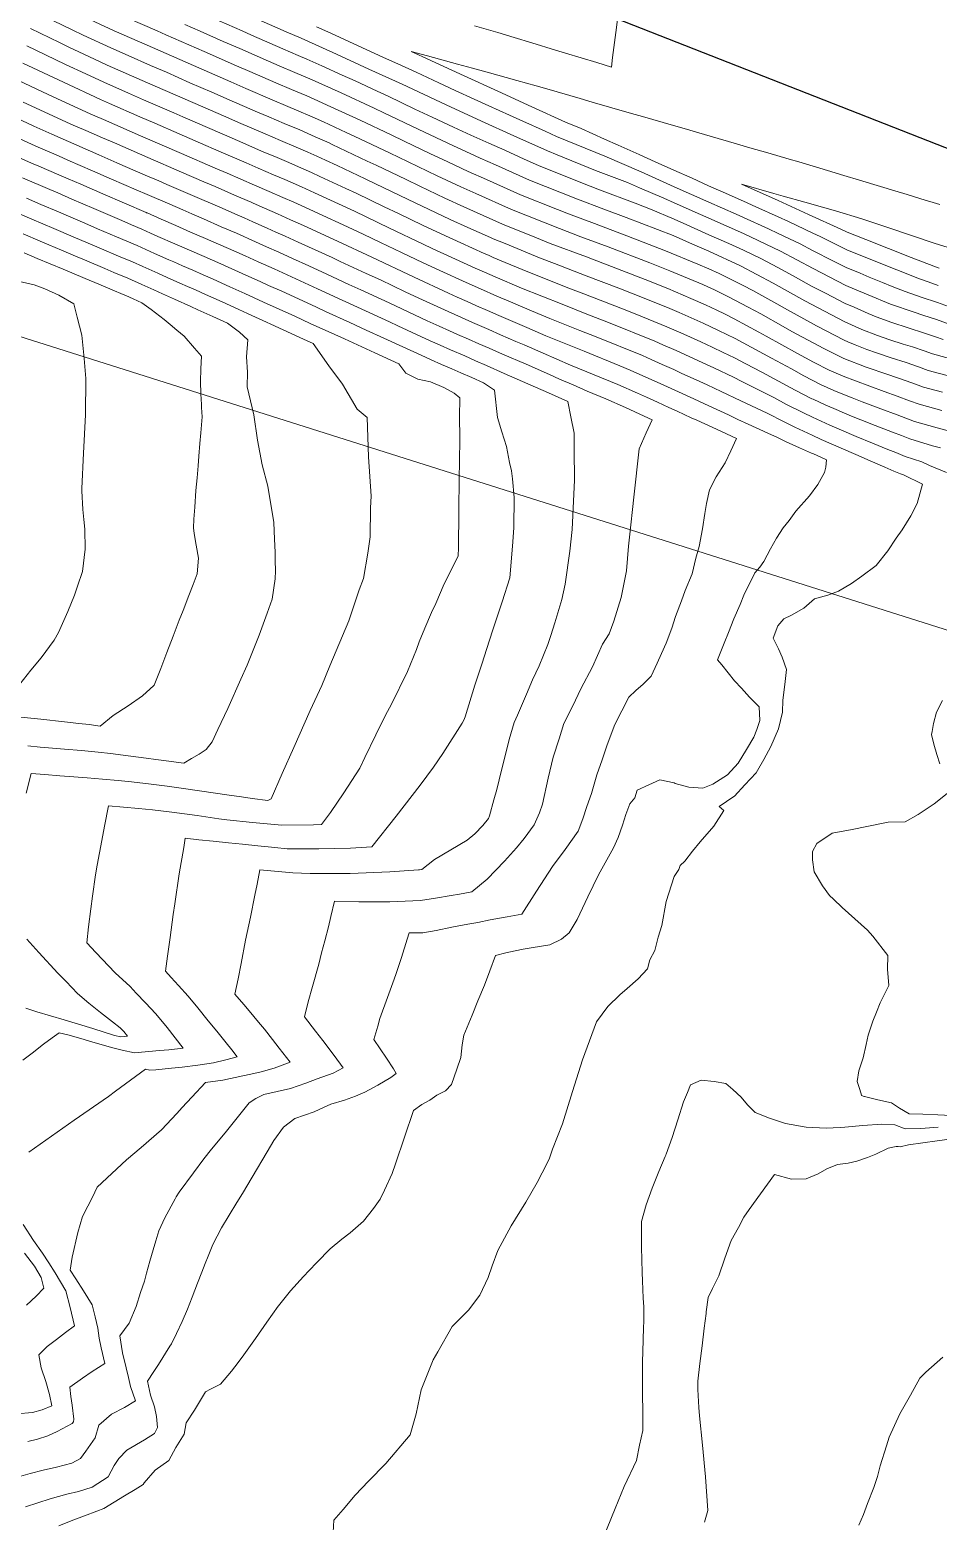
# Model space of a CAD drawing. Header units: inches. Extents: x 11351264 to 11356330, y 6702313 to 6706468.
# Drawn here: x 11354518.1 to 11354743.8, y 6705622.3 to 6705992.8 of the extents above; entities that cross this region are included whole.
import ezdxf

# ---------------------------------------------------------------- set-up
doc = ezdxf.new("R2010")
doc.units = ezdxf.units.IN
doc.header["$MEASUREMENT"] = 0
doc.layers.add('Shumate_Contours_clip1', color=7, linetype='Continuous', lineweight=0)
doc.layers.add('Shumate_Parcels_clip1', color=7, linetype='Continuous', lineweight=0)
doc.layers.add('Shumate_Streets_clip1', color=7, linetype='Continuous')

msp = doc.modelspace()

# ---------------------------------------------------------------- linework, layer by layer
at = {"layer": 'Shumate_Contours_clip1'}
for points, elevation in [([(11354519.21, 6705997.37), (11354528.64, 6705992.8), (11354531.38, 6705991.52), (11354538.2, 6705988.33), (11354542.53, 6705986.43), (11354548.07, 6705983.98), (11354552.03, 6705982.25), (11354557.89, 6705979.68), (11354563.32, 6705977.31), (11354567.67, 6705975.43), (11354574.66, 6705972.39), (11354577.46, 6705971.17), (11354581.31, 6705969.55), (11354585.16, 6705967.94), (11354588.99, 6705966.24), (11354592.46, 6705964.69), (11354593.24, 6705964.33), (11354601.97, 6705960.2), (11354604.14, 6705959.17), (11354611.59, 6705955.58), (11354614.98, 6705953.96), (11354621.19, 6705951.01), (11354625.92, 6705948.82), (11354630.72, 6705946.66), (11354635.52, 6705944.55), (11354643.56, 6705941.29), (11354647.43, 6705939.74), (11354656.42, 6705936.37), (11354660.5, 6705934.81), (11354670.99, 6705930.77), (11354676.61, 6705928.5), (11354682.4, 6705926.07), (11354686.01, 6705924.46), (11354688.79, 6705923.18), (11354690.76, 6705922.25), (11354693.13, 6705921.01), (11354699.29, 6705917.72), (11354701.07, 6705916.72), (11354708.87, 6705912.4), (11354712.84, 6705910.26), (11354716.71, 6705908.27), (11354720.21, 6705906.73), (11354723.31, 6705905.56), (11354726.86, 6705904.27), (11354730.38, 6705902.94), (11354733.63, 6705901.78), (11354736.7, 6705900.65), (11354739.07, 6705899.78), (11354744.74, 6705898.25)], 1398), ([(11354529.48, 6705997.06), (11354539.05, 6705992.6), (11354547.23, 6705989), (11354556.74, 6705984.82), (11354558.77, 6705983.93), (11354568.04, 6705979.88), (11354571.74, 6705978.27), (11354578.33, 6705975.4), (11354582.18, 6705973.78), (11354584.37, 6705972.87), (11354588.28, 6705971.19), (11354591.06, 6705969.96), (11354596.74, 6705967.34), (11354600.12, 6705965.74), (11354607.63, 6705962.17), (11354609.73, 6705961.16), (11354619.34, 6705956.55), (11354625.21, 6705953.83), (11354628.9, 6705952.11), (11354637.78, 6705948.2), (11354649.7, 6705943.41), (11354655.04, 6705941.41), (11354661.78, 6705938.88), (11354672.2, 6705934.94), (11354677.1, 6705932.95), (11354685.32, 6705929.5), (11354686.58, 6705928.94), (11354688.21, 6705928.22), (11354691.73, 6705926.49), (11354696.64, 6705923.93), (11354699.74, 6705922.21), (11354705.29, 6705919.09), (11354707.46, 6705917.88), (11354715.42, 6705913.59), (11354718.85, 6705911.85), (11354720.34, 6705911.18), (11354725.94, 6705908.99), (11354731.33, 6705907.19), (11354735.85, 6705905.56), (11354738.18, 6705904.75), (11354740.2, 6705904.01), (11354744.91, 6705902.77)], 1396), ([(11354518.25, 6705993.11), (11354525.46, 6705989.64), (11354527.79, 6705988.52), (11354535.4, 6705984.98), (11354537.36, 6705984.07), (11354547.31, 6705979.68), (11354558.6, 6705974.73), (11354566.79, 6705971.19), (11354569.94, 6705969.82), (11354576.58, 6705966.93), (11354580.43, 6705965.32), (11354584.28, 6705963.68), (11354587.15, 6705962.43), (11354589.4, 6705961.42), (11354591.54, 6705960.44), (11354594.48, 6705959.09), (11354601.4, 6705955.81), (11354604.01, 6705954.56), (11354611.95, 6705950.74), (11354622.54, 6705945.71), (11354626.95, 6705943.73), (11354632.54, 6705941.21), (11354633.26, 6705940.9), (11354636.19, 6705939.71), (11354644.79, 6705936.17), (11354648.48, 6705934.71), (11354656.37, 6705931.69), (11354664.45, 6705928.61), (11354667.99, 6705927.25), (11354676.59, 6705923.78), (11354679.46, 6705922.61), (11354685.44, 6705919.91), (11354689.23, 6705918.13), (11354693.4, 6705916.08), (11354702.41, 6705911.24), (11354707.34, 6705908.54), (11354710.41, 6705906.87), (11354714.58, 6705904.71), (11354717.88, 6705903.22), (11354720.09, 6705902.3), (11354722.46, 6705901.39), (11354724.94, 6705900.39), (11354729.59, 6705898.62), (11354733.59, 6705897.12), (11354735.82, 6705896.31), (11354737.92, 6705895.5), (11354743.59, 6705893.92), (11354749.13, 6705892.44)], 1400), ([(11354542.42, 6705995.74), (11354549.76, 6705992.52), (11354551.94, 6705991.56), (11354561.46, 6705987.39), (11354569.42, 6705983.9), (11354572.75, 6705982.45), (11354579.21, 6705979.64), (11354583.13, 6705977.98), (11354586.9, 6705976.39), (11354589.67, 6705975.19), (11354591.99, 6705974.13), (11354600.23, 6705970.34), (11354607.88, 6705966.69), (11354611.1, 6705965.16), (11354617.49, 6705962.08), (11354621.98, 6705959.98), (11354627.06, 6705957.61), (11354631.58, 6705955.58), (11354635.84, 6705953.7), (11354640.03, 6705951.83), (11354649.23, 6705948.17), (11354651.97, 6705947.07), (11354658.41, 6705944.67), (11354664.06, 6705942.55), (11354666.42, 6705941.66), (11354676.07, 6705937.93), (11354684.06, 6705934.62), (11354686.87, 6705933.39), (11354689.37, 6705932.25), (11354695.33, 6705929.31), (11354697.73, 6705928.03), (11354703.71, 6705924.71), (11354705.63, 6705923.64), (11354713.55, 6705919.25), (11354720.47, 6705915.71), (11354721.36, 6705915.31), (11354723.21, 6705914.54), (11354726.07, 6705913.37), (11354728.47, 6705912.53), (11354732.14, 6705911.32), (11354735.84, 6705910.13), (11354738.91, 6705909.05), (11354741.32, 6705908.2), (11354746.99, 6705906.65)], 1394), ([(11354556.64, 6705994.13), (11354560.47, 6705992.44), (11354566.16, 6705989.95), (11354570.3, 6705988.15), (11354577.45, 6705985.01), (11354580.08, 6705983.87), (11354583.93, 6705982.24), (11354588.29, 6705980.38), (11354595.46, 6705977.12), (11354603.69, 6705973.32), (11354606.04, 6705972.2), (11354614.57, 6705968.14), (11354623.36, 6705963.99), (11354625.22, 6705963.12), (11354630.02, 6705960.96), (11354633.85, 6705959.23), (11354642.29, 6705955.47), (11354654.22, 6705950.7), (11354660.73, 6705948.28), (11354666.29, 6705946.16), (11354678, 6705941.67), (11354682.81, 6705939.56), (11354686.85, 6705937.78), (11354694.71, 6705934.2), (11354702.83, 6705929.89), (11354710.69, 6705925.48), (11354720.6, 6705920.27), (11354724.87, 6705918.38), (11354728.72, 6705916.88), (11354731.83, 6705915.81), (11354735.14, 6705914.74), (11354737.42, 6705914.02), (11354740.33, 6705913.07), (11354742.42, 6705912.32), (11354748.09, 6705910.75)], 1392), ([(11354561.34, 6705996.69), (11354570.87, 6705992.52), (11354573.16, 6705991.52), (11354580.96, 6705988.1), (11354584.8, 6705986.46), (11354586.91, 6705985.56), (11354590.65, 6705983.86), (11354595.68, 6705981.58), (11354598.92, 6705980.1), (11354604.45, 6705977.54), (11354607.15, 6705976.3), (11354613.8, 6705973.13), (11354618.05, 6705971.14), (11354623.38, 6705968.63), (11354627.68, 6705966.67), (11354632.18, 6705964.64), (11354636.1, 6705962.87), (11354640.97, 6705960.7), (11354644.53, 6705959.09), (11354655.03, 6705954.9), (11354659.69, 6705953.09), (11354668.51, 6705949.74), (11354672.32, 6705948.28), (11354678.21, 6705945.73), (11354681.33, 6705944.36), (11354686.84, 6705941.91), (11354691.79, 6705939.74), (11354695.46, 6705938.08), (11354699.73, 6705936.03), (11354703.97, 6705933.76), (11354707.79, 6705931.7), (11354712.34, 6705929.15), (11354715.81, 6705927.35), (11354720.73, 6705924.79), (11354722.94, 6705923.86), (11354726.44, 6705922.31), (11354728.41, 6705921.5), (11354732.33, 6705920.06), (11354736.4, 6705918.75), (11354740.44, 6705917.42), (11354743.19, 6705916.52), (11354745.06, 6705915.85)], 1390), ([(11354575.57, 6705995.08), (11354581.83, 6705992.33), (11354585.54, 6705990.74), (11354590.83, 6705988.33), (11354594.3, 6705986.75), (11354602.37, 6705983.07), (11354610.61, 6705979.28), (11354621.54, 6705974.14), (11354630.35, 6705970.13), (11354638.35, 6705966.5), (11354646.77, 6705962.71), (11354649.13, 6705961.76), (11354658.67, 6705957.89), (11354666.66, 6705954.86), (11354669.57, 6705953.59), (11354675.65, 6705950.96), (11354678.19, 6705949.82), (11354684.8, 6705946.89), (11354686.82, 6705946), (11354695.45, 6705942.21), (11354704.68, 6705937.83), (11354712.72, 6705933.5), (11354720.86, 6705929.3), (11354723.05, 6705928.37), (11354726.45, 6705926.94), (11354731.99, 6705924.64), (11354737.85, 6705922.64), (11354740.02, 6705921.92), (11354743.41, 6705920.82), (11354750.17, 6705918.38)], 1388), ([(11354589.31, 6705993.59), (11354592.92, 6705991.95), (11354597.57, 6705989.82), (11354601.69, 6705987.94), (11354605.83, 6705986.05), (11354610.47, 6705983.92), (11354614.08, 6705982.26), (11354619.71, 6705979.62), (11354623.78, 6705977.76), (11354628.52, 6705975.6), (11354632.18, 6705973.93), (11354637.33, 6705971.59), (11354640.58, 6705970.1), (11354646.13, 6705967.6), (11354648.99, 6705966.29), (11354661.02, 6705961.41), (11354670.03, 6705957.5), (11354678.18, 6705953.84), (11354686.8, 6705950.02), (11354693.59, 6705947.01), (11354695.43, 6705946.2), (11354701.69, 6705943.35), (11354704.06, 6705942.22), (11354709.56, 6705939.62), (11354712.59, 6705937.98), (11354717.83, 6705935.36), (11354720.98, 6705933.73), (11354724.43, 6705932.34), (11354726.7, 6705931.38), (11354730, 6705930.06), (11354732.42, 6705929.06), (11354735.59, 6705927.8), (11354739.56, 6705926.4), (11354743.64, 6705925.07), (11354747.26, 6705923.75)], 1386), ([(11354664.16, 6705995.41), (11354663.73, 6705992.11), (11354662.87, 6705985.93), (11354662.61, 6705983.54), (11354659, 6705984.65), (11354651.21, 6705987.04), (11354648.73, 6705987.79), (11354642.81, 6705989.61), (11354638.45, 6705990.92), (11354634.42, 6705992.15), (11354628.62, 6705993.82)], 1386), ([(11354517.4, 6705988.8), (11354519.57, 6705987.76), (11354526.94, 6705984.22), (11354531.98, 6705981.88), (11354536.52, 6705979.79), (11354542.59, 6705977.1), (11354546.35, 6705975.45), (11354553.88, 6705972.16), (11354556.13, 6705971.18), (11354565.92, 6705966.95), (11354570.27, 6705965.06), (11354575.7, 6705962.7), (11354579.55, 6705961.06), (11354581.86, 6705960.07), (11354585.47, 6705958.52), (11354588.13, 6705957.33), (11354590.19, 6705956.39), (11354596.63, 6705953.41), (11354599.17, 6705952.21), (11354606.16, 6705948.87), (11354609.73, 6705947.15), (11354615.71, 6705944.28), (11354620.31, 6705942.11), (11354625.19, 6705939.87), (11354631, 6705937.26), (11354632.05, 6705936.8), (11354633.24, 6705936.28), (11354636.21, 6705935.01), (11354641.83, 6705932.69), (11354652.45, 6705928.49), (11354655.78, 6705927.21), (11354664.96, 6705923.68), (11354668.49, 6705922.27), (11354676.42, 6705919.05), (11354679.29, 6705917.79), (11354681.35, 6705916.86), (11354684.85, 6705915.25), (11354687.63, 6705913.98), (11354690.41, 6705912.66), (11354693.18, 6705911.28), (11354695.86, 6705909.94), (11354696.06, 6705909.84), (11354700.03, 6705907.74), (11354704.15, 6705905.52), (11354708.28, 6705903.31), (11354712.45, 6705901.16), (11354712.73, 6705901.03), (11354715.72, 6705899.63), (11354719.06, 6705898.2), (11354719.96, 6705897.81), (11354722.29, 6705896.84), (11354724.64, 6705895.91), (11354728.13, 6705894.52), (11354732.45, 6705892.85), (11354734.68, 6705891.99), (11354736.77, 6705891.18), (11354742.39, 6705889.45), (11354744.36, 6705888.92)], 1402), ([(11354744.24, 6705949.4), (11354739.53, 6705950.8), (11354736.08, 6705951.89), (11354733.02, 6705952.8), (11354725.07, 6705955.2), (11354719.56, 6705956.86), (11354717.12, 6705957.6), (11354709.18, 6705959.98), (11354706.79, 6705960.67), (11354701.48, 6705962.21), (11354697.03, 6705963.49), (11354693.72, 6705964.47), (11354687.2, 6705966.37), (11354680.68, 6705968.27), (11354678.03, 6705969.04), (11354670.38, 6705971.25), (11354667.6, 6705972.04), (11354662.73, 6705973.45), (11354657.84, 6705974.84), (11354654.85, 6705975.73), (11354646.58, 6705978.15), (11354643.91, 6705978.89), (11354639.15, 6705980.22), (11354631.75, 6705982.28), (11354628.08, 6705983.27), (11354624.37, 6705984.3), (11354618.39, 6705985.91), (11354616.91, 6705986.33), (11354612.84, 6705987.41), (11354617.56, 6705985.25), (11354617.88, 6705985.1), (11354626.03, 6705981.37), (11354634.42, 6705977.53), (11354642.81, 6705973.7), (11354651.21, 6705969.87), (11354655.11, 6705968.28), (11354660.91, 6705965.66), (11354664.27, 6705964.19), (11354669.53, 6705961.82), (11354673.5, 6705960.04), (11354678.16, 6705957.93), (11354682.68, 6705955.93), (11354686.79, 6705954.07), (11354690.39, 6705952.45), (11354695.41, 6705950.22), (11354698.54, 6705948.81), (11354704.04, 6705946.31), (11354706.61, 6705945.15), (11354712.67, 6705942.27), (11354714.53, 6705941.43), (11354721.11, 6705938.14), (11354727.94, 6705935.41), (11354733.56, 6705933.18), (11354739.18, 6705930.95), (11354741.37, 6705930.17), (11354743.86, 6705929.31)], 1384), ([(11354516.39, 6705984.52), (11354526.43, 6705979.77), (11354535.67, 6705975.51), (11354537.87, 6705974.53), (11354545.47, 6705971.19), (11354549.15, 6705969.58), (11354555.25, 6705966.93), (11354560.49, 6705964.67), (11354565.04, 6705962.7), (11354571.84, 6705959.75), (11354574.83, 6705958.45), (11354578.67, 6705956.81), (11354581.51, 6705955.59), (11354585.6, 6705953.78), (11354588.84, 6705952.33), (11354598.78, 6705947.73), (11354607.5, 6705943.56), (11354615.87, 6705939.55), (11354618.07, 6705938.5), (11354628.75, 6705933.63), (11354631.06, 6705932.61), (11354633.7, 6705931.46), (11354640.26, 6705928.64), (11354650.35, 6705924.61), (11354656.48, 6705922.16), (11354661.9, 6705920.08), (11354673.39, 6705915.48), (11354675.44, 6705914.58), (11354678.7, 6705913.13), (11354684.26, 6705910.56), (11354688.09, 6705908.8), (11354692.93, 6705906.5), (11354695.02, 6705905.46), (11354698.71, 6705903.64), (11354702.95, 6705901.43), (11354706.15, 6705899.74), (11354710.33, 6705897.62), (11354712.6, 6705896.53), (11354716.91, 6705894.6), (11354719.83, 6705893.34), (11354723.45, 6705891.8), (11354727.48, 6705890.09), (11354731.3, 6705888.55), (11354733.32, 6705887.77), (11354735.6, 6705886.83), (11354739.72, 6705885.5), (11354741.63, 6705884.58), (11354745.88, 6705882.83)], 1404), ([(11354515.27, 6705980.25), (11354521.25, 6705977.41), (11354524.97, 6705975.69), (11354533.13, 6705971.97), (11354534.23, 6705971.48), (11354536.37, 6705970.54), (11354545.61, 6705966.49), (11354555.76, 6705962.08), (11354564.16, 6705958.46), (11354567.11, 6705957.18), (11354573.95, 6705954.21), (11354577.55, 6705952.66), (11354581, 6705951.15), (11354583.7, 6705949.95), (11354587.48, 6705948.25), (11354590.94, 6705946.66), (11354595.95, 6705944.34), (11354600.93, 6705942.04), (11354605.28, 6705939.96), (11354610.46, 6705937.5), (11354615.85, 6705934.91), (11354619.98, 6705932.99), (11354626.51, 6705930.01), (11354630.08, 6705928.44), (11354634.17, 6705926.65), (11354637.54, 6705925.2), (11354640.01, 6705924.14), (11354644.31, 6705922.29), (11354647.35, 6705921.08), (11354654.76, 6705918.12), (11354658.84, 6705916.49), (11354670.32, 6705911.88), (11354672.53, 6705910.9), (11354675.26, 6705909.69), (11354678.1, 6705908.4), (11354680.15, 6705907.45), (11354683.66, 6705905.83), (11354686.45, 6705904.58), (11354689.92, 6705902.96), (11354694.81, 6705900.63), (11354701.32, 6705897.53), (11354705.52, 6705895.42), (11354708.21, 6705894.07), (11354712.47, 6705892.09), (11354714.78, 6705891.05), (11354719.71, 6705888.89), (11354723.33, 6705887.32), (11354726.95, 6705885.73), (11354730.56, 6705884.13), (11354732.83, 6705883.12), (11354734.43, 6705882.46), (11354735.24, 6705882.2), (11354739.95, 6705879.93), (11354738.64, 6705875.13), (11354737, 6705872.03), (11354734.91, 6705868.54), (11354733.35, 6705866.47), (11354731.32, 6705863.33), (11354728.43, 6705859.68), (11354724.81, 6705857.07), (11354722.32, 6705855.25), (11354719.05, 6705853.3), (11354716.41, 6705852.38), (11354713.13, 6705851.42), (11354710.41, 6705849.11), (11354707.36, 6705847.41), (11354705.48, 6705846.5), (11354703.98, 6705844.76), (11354702.83, 6705841.66), (11354704.18, 6705839.02), (11354705.04, 6705836.94), (11354706.13, 6705833.91), (11354705.75, 6705830.18), (11354705.25, 6705826.28), (11354705.1, 6705823.24), (11354704.12, 6705819.17), (11354702.26, 6705814.73), (11354700.5, 6705811.53), (11354698.96, 6705808.81), (11354698.56, 6705808.21), (11354697.18, 6705806.72), (11354695.8, 6705805.23), (11354693.17, 6705802.41), (11354693.01, 6705802.29), (11354689.43, 6705799.81), (11354690.6, 6705798.85), (11354688.1, 6705794.94), (11354684.66, 6705791.09), (11354682.8, 6705788.75), (11354680.87, 6705786.26), (11354679.73, 6705785.15), (11354679.35, 6705784.21), (11354678.19, 6705782.46), (11354676.2, 6705776.22), (11354675.12, 6705770.23), (11354674.23, 6705767.36), (11354673.38, 6705764.05), (11354672.18, 6705761.74), (11354671.55, 6705759.52), (11354669.27, 6705757.02), (11354666.54, 6705754.58), (11354664.7, 6705753.01), (11354661.72, 6705750.15), (11354658.95, 6705746.29), (11354655.42, 6705736.89), (11354652.99, 6705728.99), (11354650.43, 6705721.02), (11354648.02, 6705714.65), (11354647.12, 6705712.22), (11354645.42, 6705708.85), (11354644.16, 6705706.44), (11354641.35, 6705701.55), (11354637.68, 6705695.61), (11354634.4, 6705689.55), (11354633, 6705685.67), (11354631.98, 6705682.8), (11354629.94, 6705678.38), (11354627.11, 6705674.67), (11354623.02, 6705670.62), (11354619.48, 6705664.34), (11354618.3, 6705662.38), (11354615.37, 6705654.87), (11354614.11, 6705648.96), (11354612.61, 6705643.75), (11354606.53, 6705636.58), (11354602.29, 6705632.16), (11354598.98, 6705628.68), (11354596, 6705625.19), (11354593.62, 6705622.52), (11354593.46, 6705619.54)], 1406), ([(11354516.48, 6705974.87), (11354523.86, 6705971.45), (11354528.33, 6705969.41), (11354532, 6705967.81), (11354536.14, 6705965.99), (11354539.11, 6705964.69), (11354547.46, 6705961.05), (11354555.79, 6705957.45), (11354561.34, 6705955.05), (11354564.12, 6705953.85), (11354568.95, 6705951.75), (11354573.07, 6705949.96), (11354573.59, 6705949.74), (11354576.4, 6705948.5), (11354579.64, 6705947.07), (11354582.89, 6705945.63), (11354586.13, 6705944.17), (11354594.59, 6705940.27), (11354603.08, 6705936.35), (11354613.63, 6705931.33), (11354622.1, 6705927.39), (11354624.27, 6705926.4), (11354626.82, 6705925.27), (11354629.1, 6705924.26), (11354631.83, 6705923.07), (11354634.63, 6705921.85), (11354641.59, 6705918.84), (11354646.32, 6705916.81), (11354648.38, 6705915.92), (11354655.82, 6705912.94), (11354664.68, 6705909.3), (11354667.25, 6705908.27), (11354671.94, 6705906.19), (11354673.98, 6705905.26), (11354677.51, 6705903.67), (11354683.07, 6705901.12), (11354686.87, 6705899.38), (11354691.74, 6705897.11), (11354694.06, 6705896.03), (11354696.61, 6705894.85), (11354701.49, 6705892.6), (11354703.88, 6705891.53), (11354706.05, 6705890.47), (11354709.35, 6705888.98), (11354712.34, 6705887.64), (11354712.66, 6705887.5), (11354716.04, 6705886), (11354715.88, 6705884.14), (11354715.58, 6705882.8), (11354713.9, 6705879.82), (11354711.88, 6705877.03), (11354708.47, 6705873.18), (11354706.76, 6705870.87), (11354705.27, 6705869.05), (11354703.64, 6705866.49), (11354702.16, 6705863.85), (11354700.5, 6705860.74), (11354699.49, 6705859.28), (11354698.24, 6705857.86), (11354695.57, 6705852.31), (11354694.6, 6705850.01), (11354693.05, 6705846.44), (11354691.68, 6705843.09), (11354690.61, 6705840.39), (11354689.02, 6705836.27), (11354690.1, 6705835.06), (11354693.25, 6705831.09), (11354694.97, 6705829.21), (11354696.96, 6705826.99), (11354699.37, 6705824.6), (11354699.49, 6705821.2), (11354699.21, 6705820.17), (11354698.79, 6705819), (11354697.98, 6705817.05), (11354696.17, 6705813.98), (11354694.15, 6705810.56), (11354691.46, 6705807.69), (11354689.67, 6705806.56), (11354687.85, 6705805.36), (11354685.33, 6705804.35), (11354681.89, 6705804.64), (11354678.44, 6705805.55), (11354678.24, 6705805.74), (11354674.67, 6705806.45), (11354671.94, 6705805.19), (11354668.99, 6705803.93), (11354668.41, 6705801.95), (11354667.2, 6705800.47), (11354666.22, 6705797.85), (11354665.36, 6705795.18), (11354664.34, 6705792.12), (11354663.12, 6705789.53), (11354659.44, 6705782.86), (11354656.76, 6705777.39), (11354654.12, 6705771.78), (11354652.16, 6705768.46), (11354650.22, 6705766.91), (11354647.32, 6705765.47), (11354642.72, 6705764.71), (11354640.73, 6705764.37), (11354638.68, 6705764), (11354636.38, 6705763.46), (11354633.86, 6705762.83), (11354632.42, 6705758.96), (11354631.08, 6705755.45), (11354629.47, 6705751.56), (11354628.06, 6705747.97), (11354625.95, 6705743.05), (11354625.53, 6705740.59), (11354625.18, 6705737.44), (11354624.25, 6705734.56), (11354622.92, 6705730.73), (11354621.38, 6705729.2), (11354619.27, 6705728.14), (11354617.5, 6705726.86), (11354615.54, 6705725.78), (11354613.46, 6705724.33), (11354611.24, 6705717.7), (11354608.98, 6705711.08), (11354608.13, 6705708.67), (11354606.27, 6705704.5), (11354605.2, 6705702.24), (11354603.53, 6705699.92), (11354601.02, 6705696.81), (11354597.67, 6705693.92), (11354595.65, 6705692.34), (11354592.77, 6705689.94), (11354589.41, 6705686.52), (11354587.51, 6705684.54), (11354586.1, 6705683.06), (11354582.91, 6705679.47), (11354579.9, 6705675.75), (11354579.85, 6705675.69), (11354577, 6705671.71), (11354574.18, 6705667.65), (11354571.31, 6705663.59), (11354569.91, 6705661.65), (11354568.22, 6705659.51), (11354565.49, 6705656.33), (11354563, 6705655.04), (11354561.73, 6705654.42), (11354559.03, 6705649.87), (11354556.97, 6705646.67), (11354556.46, 6705643.91), (11354554.41, 6705640.55), (11354552.62, 6705637.37), (11354549.26, 6705634.94), (11354546.54, 6705631.75), (11354546.23, 6705631.36), (11354544.25, 6705630.15), (11354541.67, 6705628.54), (11354539.08, 6705626.96), (11354536.48, 6705625.39), (11354534.74, 6705624.78), (11354531.66, 6705623.57), (11354528.38, 6705622.33), (11354525.31, 6705621.12)], 1408), ([(11354511.7, 6705972.32), (11354519.09, 6705968.91), (11354523.54, 6705966.85), (11354529.77, 6705964.13), (11354535.21, 6705961.76), (11354539.74, 6705959.78), (11354541.83, 6705958.87), (11354546.76, 6705956.73), (11354550.17, 6705955.26), (11354552.13, 6705954.41), (11354558.5, 6705951.65), (11354565.29, 6705948.71), (11354569.63, 6705946.81), (11354571.33, 6705946.08), (11354573.48, 6705945.12), (11354577.04, 6705943.56), (11354579.27, 6705942.56), (11354581.53, 6705941.55), (11354584.77, 6705940.09), (11354593.23, 6705936.2), (11354595.25, 6705935.27), (11354601.7, 6705932.29), (11354605.23, 6705930.66), (11354611.4, 6705927.73), (11354614.74, 6705926.17), (11354622.03, 6705922.79), (11354625.39, 6705921.3), (11354628.12, 6705920.1), (11354632.16, 6705918.32), (11354635.09, 6705917.05), (11354638.86, 6705915.41), (11354640.94, 6705914.51), (11354645.65, 6705912.47), (11354652.45, 6705909.53), (11354664.22, 6705904.7), (11354669.14, 6705902.51), (11354671.35, 6705901.5), (11354674.05, 6705900.28), (11354676.91, 6705898.97), (11354678.94, 6705898.04), (11354682.48, 6705896.43), (11354683.83, 6705895.81), (11354688.72, 6705893.57), (11354693.73, 6705891.29), (11354692.32, 6705888.18), (11354690.88, 6705885.21), (11354688.64, 6705881.73), (11354687.02, 6705878.53), (11354686.27, 6705875.13), (11354685.83, 6705872.61), (11354685.28, 6705868.81), (11354684.47, 6705864.41), (11354683.59, 6705861.54), (11354682.66, 6705857.68), (11354680.98, 6705853.54), (11354680.05, 6705850.9), (11354678.53, 6705847.02), (11354677.6, 6705844.17), (11354676.25, 6705840.42), (11354675.09, 6705837.83), (11354673.97, 6705835.43), (11354672.51, 6705832.22), (11354670.48, 6705830.24), (11354668.72, 6705828.62), (11354666.97, 6705826.96), (11354663.46, 6705820.23), (11354661.6, 6705815.15), (11354660.29, 6705811.43), (11354658.96, 6705807.73), (11354657.69, 6705803.08), (11354656.55, 6705799.81), (11354655.53, 6705796.73), (11354654.39, 6705793.67), (11354651.16, 6705789.11), (11354647.98, 6705784.94), (11354644.04, 6705778.78), (11354640.39, 6705773.08), (11354636.74, 6705772.38), (11354632.53, 6705771.7), (11354629.39, 6705771.05), (11354626.97, 6705770.57), (11354622.96, 6705769.85), (11354619.07, 6705769), (11354615.75, 6705768.47), (11354612.34, 6705768.43), (11354611.91, 6705766.86), (11354610.42, 6705762.29), (11354609.07, 6705758.09), (11354608.31, 6705756), (11354606.96, 6705752.38), (11354605.11, 6705747.17), (11354604.58, 6705745.22), (11354603.57, 6705741.92), (11354605.19, 6705739.58), (11354606.72, 6705737.31), (11354608.45, 6705734.67), (11354609.12, 6705733.48), (11354607.83, 6705732.49), (11354604.57, 6705730.59), (11354601.31, 6705728.85), (11354599.03, 6705727.83), (11354596.26, 6705726.86), (11354592.94, 6705725.87), (11354591.1, 6705725.01), (11354588.74, 6705723.95), (11354583.99, 6705722.28), (11354581.11, 6705720.18), (11354578.75, 6705716.83), (11354577.08, 6705714.03), (11354573.36, 6705707.7), (11354570.94, 6705703.68), (11354569.58, 6705701.42), (11354565.74, 6705695.17), (11354563.61, 6705691.04), (11354562.45, 6705688.13), (11354561.7, 6705686.26), (11354560.82, 6705684.09), (11354559.78, 6705681.37), (11354558.45, 6705677.9), (11354557.27, 6705674.91), (11354555.98, 6705671.9), (11354554.59, 6705668.87), (11354553.3, 6705666.35), (11354552.92, 6705665.73), (11354550.09, 6705661.21), (11354548.9, 6705659.46), (11354547.34, 6705657.04), (11354548.13, 6705653.55), (11354549.09, 6705650.63), (11354549.59, 6705648.23), (11354549.87, 6705645.53), (11354549.06, 6705644.06), (11354546.62, 6705642.48), (11354542.23, 6705639.93), (11354540.25, 6705637.82), (11354539.03, 6705636.07), (11354537.58, 6705633.24), (11354533.6, 6705630.71), (11354530.16, 6705629.66), (11354527.27, 6705628.94), (11354523.12, 6705627.77), (11354517.06, 6705625.8)], 1410), ([(11354511.9, 6705967.43), (11354518.72, 6705964.28), (11354520.75, 6705963.41), (11354525.19, 6705961.47), (11354527.54, 6705960.46), (11354533.69, 6705957.78), (11354538.43, 6705955.73), (11354544.54, 6705953.08), (11354547.28, 6705951.89), (11354552.87, 6705949.47), (11354556.11, 6705948.07), (11354558.35, 6705947.09), (11354561.22, 6705945.84), (11354565.68, 6705943.89), (11354569.42, 6705942.27), (11354574.16, 6705940.16), (11354576.93, 6705938.92), (11354579.95, 6705937.57), (11354583.41, 6705936.01), (11354587.43, 6705934.16), (11354591.87, 6705932.11), (11354597.41, 6705929.57), (11354600.34, 6705928.22), (11354607.38, 6705924.98), (11354616.88, 6705920.54), (11354619.8, 6705919.18), (11354622.35, 6705918.05), (11354624.41, 6705917.13), (11354627.14, 6705915.93), (11354629.7, 6705914.81), (11354632.22, 6705913.7), (11354635.55, 6705912.24), (11354641.4, 6705909.7), (11354647.25, 6705907.15), (11354649.75, 6705906.05), (11354653.1, 6705904.59), (11354656.58, 6705903.05), (11354661.2, 6705901.15), (11354666.1, 6705898.93), (11354670.76, 6705896.81), (11354672.77, 6705895.89), (11354671.24, 6705892.67), (11354669.53, 6705888.71), (11354668.22, 6705876.72), (11354667.09, 6705866.74), (11354666.84, 6705864.5), (11354666.35, 6705858.35), (11354665.01, 6705851.77), (11354663.23, 6705845.85), (11354662.1, 6705842.77), (11354660.44, 6705840.15), (11354657.89, 6705834.55), (11354655.03, 6705829.03), (11354653.01, 6705824.86), (11354650.84, 6705820.45), (11354649.65, 6705816.66), (11354648.17, 6705812.08), (11354646.94, 6705806.89), (11354645.48, 6705800.39), (11354644.73, 6705798.28), (11354643.45, 6705795.24), (11354640.95, 6705791.9), (11354639.06, 6705789.55), (11354636.05, 6705786.25), (11354631.77, 6705781.76), (11354627.95, 6705778.64), (11354624.87, 6705778.09), (11354622.81, 6705777.73), (11354618.89, 6705777.06), (11354615.2, 6705776.47), (11354607.53, 6705776.15), (11354604.3, 6705776.11), (11354599.84, 6705776.11), (11354593.8, 6705776.27), (11354592.91, 6705772.54), (11354592.31, 6705769.96), (11354591.45, 6705766.43), (11354590.61, 6705763.44), (11354589.89, 6705760.68), (11354588.31, 6705755.12), (11354587.28, 6705751.3), (11354586.32, 6705747.57), (11354589.09, 6705744.05), (11354590.94, 6705741.65), (11354593.74, 6705737.97), (11354595.97, 6705734.87), (11354593.45, 6705733.58), (11354589.54, 6705732.13), (11354586.7, 6705731.08), (11354582.84, 6705729.8), (11354579.58, 6705729), (11354576.28, 6705728.31), (11354574.3, 6705727.32), (11354572.58, 6705726.19), (11354567.96, 6705720.41), (11354566.67, 6705718.78), (11354563.27, 6705714.69), (11354561.31, 6705712.28), (11354558.75, 6705708.84), (11354555.2, 6705703.98), (11354554.46, 6705702.85), (11354554.18, 6705702.37), (11354551.62, 6705697.59), (11354550.19, 6705694.37), (11354549.38, 6705691.93), (11354548.76, 6705689.67), (11354547.93, 6705686.88), (11354547.09, 6705683.88), (11354546.6, 6705681.92), (11354545.62, 6705679.07), (11354544.51, 6705675.62), (11354542.82, 6705671.42), (11354540.46, 6705668.29), (11354541.17, 6705664.07), (11354542.01, 6705660.39), (11354542.59, 6705657.94), (11354543.16, 6705655.7), (11354544.35, 6705652.14), (11354541.66, 6705650.54), (11354538.37, 6705648.87), (11354535.26, 6705646.11), (11354534.36, 6705642.95), (11354531.98, 6705639.67), (11354530.72, 6705637.81), (11354528.53, 6705636.65), (11354524.7, 6705635.65), (11354521.45, 6705634.92), (11354518.16, 6705634.08), (11354515.83, 6705633.44)], 1412), ([(11354513.9, 6705961.71), (11354518.52, 6705959.72), (11354520.38, 6705958.91), (11354525.32, 6705956.79), (11354527.64, 6705955.78), (11354530.76, 6705954.43), (11354536.21, 6705952.07), (11354541.66, 6705949.71), (11354547.02, 6705947.39), (11354547.08, 6705947.37), (11354547.14, 6705947.34), (11354547.24, 6705947.3), (11354550.74, 6705945.78), (11354554.41, 6705944.17), (11354558.06, 6705942.57), (11354561.72, 6705940.96), (11354564.96, 6705939.57), (11354567.51, 6705938.47), (11354571.64, 6705936.62), (11354574.84, 6705935.18), (11354578.81, 6705933.39), (11354582.05, 6705931.92), (11354589.59, 6705928.46), (11354595.74, 6705925.63), (11354599.56, 6705923.88), (11354607.45, 6705920.25), (11354609.53, 6705919.3), (11354617.56, 6705915.56), (11354620.11, 6705914.43), (11354622.66, 6705913.3), (11354626.16, 6705911.77), (11354628.89, 6705910.57), (11354631.62, 6705909.37), (11354636.01, 6705907.44), (11354641.86, 6705904.88), (11354647.02, 6705902.61), (11354651.81, 6705900.5), (11354652.57, 6705896.67), (11354653.38, 6705892.58), (11354653.36, 6705888.48), (11354653.42, 6705880.94), (11354653.23, 6705875.7), (11354652.88, 6705868.68), (11354652.32, 6705863.24), (11354651.1, 6705855.07), (11354650.32, 6705851.23), (11354648.55, 6705845.43), (11354647.58, 6705842.29), (11354646.81, 6705840.06), (11354644.63, 6705834.79), (11354643.01, 6705831.28), (11354641.49, 6705827.74), (11354639.32, 6705822.55), (11354638.47, 6705820.68), (11354637.2, 6705816.51), (11354636.69, 6705814.37), (11354635.96, 6705811.49), (11354634.76, 6705806.44), (11354634.11, 6705804.07), (11354633.44, 6705801.45), (11354632.33, 6705797.5), (11354632.04, 6705796.88), (11354630.69, 6705795.12), (11354628.69, 6705793.02), (11354626.76, 6705791.47), (11354622.73, 6705789.05), (11354618.69, 6705786.68), (11354615.5, 6705784.21), (11354614.91, 6705784.11), (11354614.67, 6705784.08), (11354607.54, 6705783.61), (11354597.73, 6705783.21), (11354591.37, 6705783.15), (11354587.74, 6705783.21), (11354583.47, 6705783.31), (11354575.26, 6705784.1), (11354574.56, 6705780.51), (11354574.02, 6705777.76), (11354572.92, 6705772.36), (11354571.72, 6705766.63), (11354570.6, 6705760.79), (11354569.84, 6705757.01), (11354569.08, 6705753.23), (11354571.3, 6705750.61), (11354572.61, 6705749.06), (11354574.94, 6705746.25), (11354576.38, 6705744.47), (11354578.38, 6705741.96), (11354580.06, 6705739.82), (11354582.82, 6705736.27), (11354578.82, 6705734.81), (11354575.6, 6705733.94), (11354573.04, 6705733.34), (11354571.01, 6705732.9), (11354566.03, 6705731.81), (11354561.79, 6705731.25), (11354558.35, 6705727.6), (11354555.96, 6705725.03), (11354554.6, 6705723.56), (11354550.85, 6705719.53), (11354545.73, 6705715.14), (11354542.13, 6705712.02), (11354534.86, 6705705.23), (11354533.64, 6705702.8), (11354532.55, 6705700.53), (11354531.22, 6705697.94), (11354530.02, 6705693.99), (11354528.64, 6705687.89), (11354528.16, 6705684.66), (11354529.56, 6705682.46), (11354531.44, 6705679.52), (11354533.57, 6705676.05), (11354534.37, 6705673.04), (11354534.98, 6705670.25), (11354535.35, 6705667.74), (11354535.8, 6705665.32), (11354536.76, 6705661.47), (11354533.57, 6705659.41), (11354531.23, 6705657.81), (11354528.01, 6705655.53), (11354528.32, 6705653.27), (11354528.66, 6705651.05), (11354529, 6705647.57), (11354528.97, 6705646.92), (11354528.59, 6705646.5), (11354524.89, 6705644.51), (11354522.56, 6705643.49), (11354519.98, 6705642.65), (11354517.59, 6705642.06)], 1414), ([(11354516.28, 6705956.04), (11354523.09, 6705953.11), (11354525.04, 6705952.27), (11354528.54, 6705950.76), (11354531.27, 6705949.58), (11354534, 6705948.41), (11354537.48, 6705946.91), (11354540.98, 6705945.4), (11354543.36, 6705944.37), (11354545.97, 6705943.26), (11354548.11, 6705942.31), (11354549.95, 6705941.49), (11354554.12, 6705939.66), (11354557.78, 6705938.05), (11354561.45, 6705936.46), (11354565.6, 6705934.66), (11354570.86, 6705932.29), (11354575.52, 6705930.18), (11354577.45, 6705929.31), (11354580.69, 6705927.84), (11354589.16, 6705923.95), (11354591.74, 6705922.77), (11354597.63, 6705920.07), (11354601.71, 6705918.2), (11354606.1, 6705916.18), (11354611.67, 6705913.63), (11354615.31, 6705911.94), (11354617.87, 6705910.81), (11354620.42, 6705909.69), (11354622.98, 6705908.56), (11354625.18, 6705907.6), (11354627.91, 6705906.4), (11354630.85, 6705905.11), (11354633.58, 6705903.28), (11354634.29, 6705896.47), (11354635.43, 6705892.96), (11354636.54, 6705889.32), (11354637.28, 6705885.32), (11354637.78, 6705883.27), (11354638.01, 6705881.26), (11354638.47, 6705876.61), (11354638.34, 6705869.07), (11354638.08, 6705864.51), (11354637.35, 6705856.64), (11354635.44, 6705850.67), (11354634.52, 6705847.73), (11354633.17, 6705843.73), (11354631.6, 6705838.87), (11354630.51, 6705835.43), (11354628.72, 6705829.99), (11354626.28, 6705822.11), (11354625.91, 6705821.26), (11354625.53, 6705820.55), (11354620.71, 6705813.03), (11354618.43, 6705809.63), (11354615.07, 6705805.17), (11354609.13, 6705797.44), (11354603.05, 6705789.78), (11354597.77, 6705789.5), (11354593.93, 6705789.38), (11354589.94, 6705789.31), (11354584.1, 6705789.31), (11354582.07, 6705789.33), (11354578.99, 6705789.63), (11354574.77, 6705790.02), (11354570.92, 6705790.44), (11354567.44, 6705790.79), (11354563.69, 6705791.19), (11354560.11, 6705791.58), (11354556.72, 6705791.94), (11354556.37, 6705789.66), (11354555.21, 6705783.1), (11354554.1, 6705775.67), (11354553.72, 6705773.03), (11354552.97, 6705767.27), (11354552.33, 6705762.61), (11354551.83, 6705758.88), (11354553.19, 6705757.37), (11354555.04, 6705755.32), (11354557.41, 6705752.71), (11354559.86, 6705749.78), (11354562.46, 6705746.55), (11354564.57, 6705743.98), (11354566.86, 6705741.14), (11354568.31, 6705739.36), (11354569.66, 6705737.67), (11354566.81, 6705736.89), (11354563.76, 6705736.13), (11354559.87, 6705735.58), (11354555.95, 6705735.1), (11354553.33, 6705734.8), (11354549.41, 6705734.4), (11354547.92, 6705734.29), (11354546.87, 6705734.56), (11354539.43, 6705729.09), (11354537.64, 6705727.79), (11354529.11, 6705721.91), (11354517.85, 6705713.98)], 1416), ([(11354753.23, 6705936.58), (11354742.82, 6705939.84), (11354737.17, 6705941.71), (11354731.53, 6705943.58), (11354724.84, 6705945.82), (11354718.33, 6705947.8), (11354715.09, 6705948.72), (11354710.67, 6705949.98), (11354705.27, 6705951.51), (11354703.01, 6705952.16), (11354694.98, 6705954.44), (11354704.02, 6705950.37), (11354711.58, 6705946.96), (11354719.64, 6705943.29), (11354721.23, 6705942.5), (11354725.81, 6705940.71), (11354731.45, 6705938.49), (11354737.09, 6705936.28), (11354742.73, 6705934.07), (11354744.08, 6705933.59)], 1382), ([(11354511.82, 6705948.67), (11354518.64, 6705945.77), (11354524.1, 6705943.44), (11354528.88, 6705941.39), (11354532.62, 6705939.8), (11354535.95, 6705938.39), (11354540.16, 6705936.61), (11354543.64, 6705935.14), (11354546.19, 6705933.99), (11354549.88, 6705932.33), (11354552.2, 6705931.28), (11354555.39, 6705929.87), (11354557.27, 6705929.05), (11354559.24, 6705928.18), (11354561.78, 6705927.06), (11354565.9, 6705925.19), (11354570.03, 6705923.31), (11354572.22, 6705922.31), (11354574.15, 6705921.43), (11354576.89, 6705920.18), (11354577.97, 6705919.69), (11354586.07, 6705915.97), (11354588.54, 6705914.85), (11354592.39, 6705909.34), (11354595.84, 6705904.73), (11354599.46, 6705898.55), (11354601.9, 6705896.51), (11354602.25, 6705886.68), (11354602.9, 6705876.91), (11354602.79, 6705874.03), (11354602.69, 6705866.87), (11354602.08, 6705862.77), (11354601.02, 6705856.51), (11354599.94, 6705853.64), (11354597.36, 6705845.97), (11354592.67, 6705834.76), (11354590.64, 6705829.9), (11354587.77, 6705823.72), (11354583.69, 6705814.48), (11354580.82, 6705807.99), (11354578.04, 6705801.75), (11354577.24, 6705801.32), (11354573.37, 6705801.85), (11354570.7, 6705802.24), (11354567.09, 6705802.76), (11354560.81, 6705803.67), (11354554.52, 6705804.56), (11354552.19, 6705804.87), (11354548.22, 6705805.36), (11354543.4, 6705805.96), (11354540.02, 6705806.26), (11354536.18, 6705806.63), (11354532.37, 6705806.94), (11354529.01, 6705807.23), (11354525.55, 6705807.49), (11354521.87, 6705807.78), (11354518.4, 6705808.03), (11354517.21, 6705803.18)], 1420), ([(11354517.25, 6705950.98), (11354520.86, 6705949.44), (11354525.2, 6705947.58), (11354527.74, 6705946.49), (11354531.78, 6705944.76), (11354534.93, 6705943.4), (11354539.65, 6705941.38), (11354544.8, 6705939.19), (11354546.94, 6705938.24), (11354549.08, 6705937.27), (11354552.68, 6705935.66), (11354553.86, 6705935.15), (11354556.04, 6705934.19), (11354558.59, 6705933.08), (11354561.14, 6705931.97), (11354563.69, 6705930.86), (11354567.82, 6705928.99), (11354571.54, 6705927.3), (11354576.2, 6705925.18), (11354579.33, 6705923.76), (11354583.92, 6705921.66), (11354587.8, 6705919.88), (11354593.89, 6705917.09), (11354596.27, 6705916), (11354603.85, 6705912.53), (11354609.83, 6705909.79), (11354611.55, 6705907.52), (11354614.54, 6705905.98), (11354617.68, 6705905.35), (11354620.94, 6705903.98), (11354623.51, 6705902.51), (11354624.92, 6705901.34), (11354624.88, 6705896.58), (11354624.97, 6705891.5), (11354624.89, 6705885.23), (11354624.76, 6705881.61), (11354624.7, 6705873.16), (11354624.63, 6705864.07), (11354624.53, 6705862.12), (11354624.48, 6705861.84), (11354621.09, 6705855.14), (11354618.96, 6705850.25), (11354617.9, 6705848.01), (11354616.28, 6705844.14), (11354614.87, 6705840.72), (11354614.16, 6705838.81), (11354611.94, 6705833.36), (11354607.88, 6705825.13), (11354606.6, 6705822.7), (11354604.12, 6705817.68), (11354601.33, 6705811.98), (11354600.13, 6705809.37), (11354596.16, 6705803.24), (11354592.81, 6705798.36), (11354590.61, 6705795.35), (11354588.56, 6705795.28), (11354580.72, 6705795.17), (11354573.42, 6705795.84), (11354567.08, 6705796.56), (11354565.06, 6705796.79), (11354559.65, 6705797.61), (11354553.36, 6705798.44), (11354548.55, 6705799.02), (11354545.11, 6705799.31), (11354541.35, 6705799.66), (11354537.64, 6705799.96), (11354536.62, 6705794.93), (11354535.97, 6705791.39), (11354534.81, 6705785.29), (11354534.45, 6705782.86), (11354533.65, 6705777.57), (11354533.28, 6705774.43), (11354532.69, 6705769.95), (11354532.23, 6705765.96), (11354534.47, 6705763.53), (11354539.35, 6705758.48), (11354543.01, 6705755.09), (11354544.53, 6705753.46), (11354546.85, 6705751.03), (11354549.44, 6705748.32), (11354552.2, 6705744.88), (11354554.18, 6705742.37), (11354556.2, 6705739.78), (11354552.62, 6705739.37), (11354550.35, 6705739.17), (11354544.14, 6705738.64), (11354541.04, 6705739.28), (11354538.71, 6705739.9), (11354533.72, 6705741.31), (11354530.8, 6705742.21), (11354527.53, 6705743.08), (11354525.41, 6705743.63), (11354523.67, 6705742.37), (11354521.54, 6705740.74), (11354518.65, 6705738.57), (11354516.37, 6705736.77)], 1418), ([(11354516.42, 6705942.11), (11354520.71, 6705940.28), (11354522.8, 6705939.39), (11354526, 6705938.03), (11354528.91, 6705936.81), (11354532.24, 6705935.4), (11354536.74, 6705933.5), (11354539, 6705932.55), (11354542.48, 6705931.09), (11354545.92, 6705929.55), (11354548.9, 6705928.2), (11354551.04, 6705927.23), (11354554.04, 6705925.88), (11354558.11, 6705924.05), (11354559.87, 6705923.26), (11354563.56, 6705921.58), (11354567.24, 6705919.9), (11354570.23, 6705917.71), (11354572.3, 6705915.75), (11354571.93, 6705911.53), (11354572.2, 6705907.77), (11354572.15, 6705904.12), (11354573.73, 6705897.18), (11354574.64, 6705890.83), (11354575.8, 6705884.71), (11354577.23, 6705879.44), (11354578.74, 6705870.43), (11354578.88, 6705866.23), (11354579.09, 6705863.01), (11354579.1, 6705860.92), (11354579.19, 6705858.42), (11354579.09, 6705856.39), (11354578.32, 6705851.34), (11354577.05, 6705847.85), (11354575.1, 6705842.38), (11354572.08, 6705834.96), (11354570.56, 6705831.43), (11354567.31, 6705824.15), (11354564.86, 6705818.97), (11354563.43, 6705815.93), (11354561.89, 6705814.03), (11354560.18, 6705812.82), (11354558.3, 6705811.75), (11354556.41, 6705810.57), (11354555.69, 6705810.67), (11354551.44, 6705811.28), (11354549.4, 6705811.55), (11354547, 6705811.88), (11354542.58, 6705812.46), (11354538.17, 6705813.02), (11354535.08, 6705813.31), (11354530.93, 6705813.71), (11354526.76, 6705814.07), (11354523.75, 6705814.33), (11354520.66, 6705814.57), (11354517.57, 6705814.88)], 1422), ([(11354516.71, 6705937.37), (11354519.92, 6705936.02), (11354523.14, 6705934.67), (11354526.35, 6705933.32), (11354528.53, 6705932.41), (11354531.87, 6705931.01), (11354535.21, 6705929.6), (11354538.56, 6705928.2), (11354541.32, 6705927.05), (11354541.96, 6705926.76), (11354543.8, 6705925.93), (11354545.95, 6705924.96), (11354548.29, 6705923.33), (11354551.48, 6705920.82), (11354553, 6705919.62), (11354554.65, 6705918.22), (11354556.43, 6705916.68), (11354559.04, 6705913.74), (11354560.76, 6705911.69), (11354560.63, 6705908.56), (11354560.54, 6705905.46), (11354560.6, 6705902.4), (11354560.74, 6705899.74), (11354560.76, 6705898.96), (11354560.91, 6705896.68), (11354560.56, 6705892.71), (11354560.33, 6705890), (11354560.1, 6705886.85), (11354559.92, 6705884.46), (11354559.68, 6705881.49), (11354559.37, 6705878.32), (11354559.07, 6705874.21), (11354558.89, 6705871.26), (11354558.81, 6705869.07), (11354558.96, 6705867.68), (11354559.47, 6705864.73), (11354560.01, 6705861.53), (11354559.68, 6705857.63), (11354558.66, 6705854.98), (11354557.62, 6705852.27), (11354556.19, 6705848.57), (11354555.24, 6705846.09), (11354553.71, 6705842.12), (11354552.17, 6705838.13), (11354550.62, 6705834.15), (11354549.16, 6705830.41), (11354548.97, 6705829.97), (11354548.91, 6705829.88), (11354546.07, 6705827.29), (11354542.53, 6705824.82), (11354538.81, 6705822.43), (11354535.58, 6705819.83), (11354532.86, 6705820.19), (11354530.28, 6705820.44), (11354526.76, 6705820.84), (11354520.84, 6705821.49), (11354515.85, 6705822.01)], 1424), ([(11354515.51, 6705930.27), (11354519.19, 6705929.41), (11354521.87, 6705928.43), (11354525.3, 6705926.91), (11354529.03, 6705924.72), (11354529.87, 6705921.42), (11354531.04, 6705916.93), (11354531.59, 6705911.18), (11354532.05, 6705906.21), (11354531.9, 6705897.18), (11354531.44, 6705887.59), (11354531.04, 6705878.83), (11354531.02, 6705878.55), (11354531.02, 6705878.45), (11354531.04, 6705878.26), (11354531.31, 6705873.64), (11354531.49, 6705871.15), (11354531.74, 6705868.77), (11354531.88, 6705863.74), (11354531.2, 6705858.22), (11354529.97, 6705854.55), (11354529.24, 6705852.37), (11354527.57, 6705848.28), (11354525.24, 6705843.09), (11354524.14, 6705841.14), (11354520.95, 6705836.81), (11354518.36, 6705833.7), (11354514.74, 6705829.08)], 1426), ([(11354744.23, 6705810.4), (11354743.45, 6705812.79), (11354742.73, 6705815.35), (11354742.14, 6705817.73), (11354742.36, 6705818.5), (11354742.65, 6705820.49), (11354743.4, 6705823.29), (11354744.91, 6705826.2)], 1406), ([(11354747.01, 6705723.08), (11354743.72, 6705723.19), (11354739.99, 6705723.35), (11354736.64, 6705723.45), (11354734.22, 6705724.88), (11354732.23, 6705726.18), (11354728.86, 6705726.92), (11354725.53, 6705727.74), (11354725.4, 6705727.75), (11354724.79, 6705728.05), (11354724.72, 6705728.4), (11354724.2, 6705729.99), (11354723.66, 6705731.5), (11354724.11, 6705734.16), (11354725.21, 6705737.38), (11354725.93, 6705740.7), (11354726.4, 6705743.03), (11354727.57, 6705746.49), (11354728.53, 6705748.75), (11354729.37, 6705751.09), (11354731.57, 6705755.38), (11354731.2, 6705759.41), (11354731.32, 6705762.78), (11354727.57, 6705767.58), (11354726.26, 6705769.07), (11354719.96, 6705774.7), (11354717.84, 6705776.79), (11354716.85, 6705777.71), (11354715.1, 6705780.1), (11354713, 6705783.56), (11354712.56, 6705786.6), (11354712.57, 6705788.69), (11354713.63, 6705790.6), (11354717.51, 6705793.22), (11354722.42, 6705794.1), (11354726.09, 6705794.86), (11354731.38, 6705795.91), (11354735.58, 6705796.05), (11354738.81, 6705797.88), (11354742.86, 6705800.49), (11354747.29, 6705804.07)], 1406), ([(11354517.39, 6705766.83), (11354520.34, 6705763.55), (11354525.08, 6705758.43), (11354527.12, 6705756.32), (11354529.95, 6705753.38), (11354532.8, 6705751), (11354535.69, 6705748.64), (11354538.61, 6705746.31), (11354540.55, 6705744.83), (11354541.44, 6705743.93), (11354542.37, 6705742.75), (11354540.71, 6705742.59), (11354539.12, 6705742.91), (11354533.75, 6705744.64), (11354530.17, 6705745.76), (11354526.65, 6705746.82), (11354523.27, 6705747.8), (11354519.81, 6705748.8), (11354517.12, 6705749.76)], 1420), ([(11354743.83, 6705720.13), (11354739.52, 6705719.84), (11354735.6, 6705719.72), (11354733.06, 6705720.72), (11354729.84, 6705720.93), (11354725.14, 6705720.54), (11354720.59, 6705720.12), (11354719.44, 6705720.05), (11354715.97, 6705719.91), (11354710.99, 6705720.13), (11354705.87, 6705721.07), (11354701.94, 6705722.43), (11354698.36, 6705723.84), (11354696.47, 6705725.73), (11354694.85, 6705727.62), (11354692.77, 6705729.53), (11354691.05, 6705731.03), (11354688.14, 6705731.51), (11354684.95, 6705731.81), (11354682.29, 6705730.66), (11354681.54, 6705728.75), (11354680.52, 6705726.41), (11354679.12, 6705721.98), (11354677.72, 6705717.56), (11354676.21, 6705713.41), (11354676.17, 6705713.28), (11354676.13, 6705713.19), (11354676, 6705712.88), (11354674.37, 6705709.13), (11354672.71, 6705705.04), (11354671.26, 6705700.9), (11354670.09, 6705696.7), (11354670.13, 6705690.37), (11354670.27, 6705684.01), (11354670.38, 6705681.98), (11354670.55, 6705677.63), (11354670.67, 6705675.5), (11354670.65, 6705672.3), (11354670.57, 6705669.99), (11354670.5, 6705667.69), (11354670.45, 6705664.02), (11354670.32, 6705662.24), (11354670.32, 6705660.06), (11354670.33, 6705657.88), (11354670.36, 6705653.9), (11354670.4, 6705649.34), (11354670.43, 6705644.78), (11354669.6, 6705641.11), (11354668.86, 6705637.37), (11354665.77, 6705630.89), (11354663.53, 6705625.38), (11354660.5, 6705617.86)], 1404), ([(11354747.24, 6705717.25), (11354743.61, 6705716.78), (11354740, 6705716.29), (11354736.46, 6705715.76), (11354734.35, 6705715.27), (11354733.89, 6705715.35), (11354733.38, 6705715.33), (11354731.43, 6705714.94), (11354728.3, 6705713.48), (11354726.24, 6705712.63), (11354723.62, 6705711.71), (11354721.47, 6705711.25), (11354718.84, 6705710.92), (11354716.14, 6705709.79), (11354713.97, 6705708.59), (11354711.01, 6705707.34), (11354707.41, 6705707.25), (11354703.11, 6705708.38), (11354699.64, 6705703.57), (11354696.85, 6705699.66), (11354695.55, 6705697.83), (11354694.2, 6705695.21), (11354692.38, 6705692.01), (11354690.8, 6705687.63), (11354689.3, 6705683.24), (11354687.72, 6705680.04), (11354686.63, 6705677.85), (11354686.17, 6705674.24), (11354686.13, 6705673.83), (11354685.67, 6705670.21), (11354685.14, 6705665.81), (11354684.61, 6705661.42), (11354684.09, 6705657.01), (11354684.11, 6705654.98), (11354684.32, 6705650.53), (11354684.53, 6705648.45), (11354685.26, 6705641.17), (11354685.99, 6705633.29), (11354686.59, 6705624.93), (11354685.73, 6705622.02)], 1402), ([(11354516.44, 6705695.97), (11354519.01, 6705691.97), (11354521.28, 6705688.83), (11354522.81, 6705686.45), (11354524.36, 6705683.97), (11354527.04, 6705679.52), (11354528.11, 6705675.34), (11354529.17, 6705670.8), (11354526.95, 6705669.1), (11354524.73, 6705667.44), (11354522.44, 6705665.64), (11354520.31, 6705663.58), (11354520.89, 6705660.34), (11354522.08, 6705656.99), (11354522.97, 6705653.71), (11354523.59, 6705650.9), (11354521.13, 6705649.96), (11354518.77, 6705649.27), (11354514.91, 6705648.94)], 1416), ([(11354516.76, 6705688.89), (11354519.24, 6705685.61), (11354520.91, 6705682.77), (11354521.58, 6705680.14), (11354519.65, 6705678.18), (11354517.28, 6705675.94)], 1418), ([(11354744.97, 6705662.99), (11354740.77, 6705659.26), (11354739.28, 6705657.83), (11354736.93, 6705653.56), (11354734.32, 6705648.95), (11354731.61, 6705643.15), (11354730.94, 6705641.01), (11354729.4, 6705636), (11354728.72, 6705633.37), (11354727.8, 6705630.65), (11354726.29, 6705626.61), (11354725.24, 6705623.93), (11354724.14, 6705621.28)], 1400)]:
    msp.add_lwpolyline(points, dxfattribs=dict(at, elevation=elevation))
at = {"layer": 'Shumate_Parcels_clip1'}
msp.add_lwpolyline([(11354914, 6705790.5), (11354784, 6705646.5), (11354748, 6705606), (11354632, 6705477), (11354490, 6705319), (11354450, 6705351.5), (11354383, 6705269), (11354249, 6705381.5), (11354186.54, 6705434.55), (11354156, 6705460.5), (11354097, 6705510.5), (11354000, 6705592), (11354302, 6705877.5), (11354091, 6706037.5), (11354128, 6706086), (11354497, 6705922.5)], close=True, dxfattribs=at)
at = {"layer": 'Shumate_Streets_clip1', "color": 1}
msp.add_lwpolyline([(11354040.62, 6706244.92), (11354500, 6706060), (11355633, 6705615.5)], dxfattribs=at)

doc.saveas('drawing.dxf')
